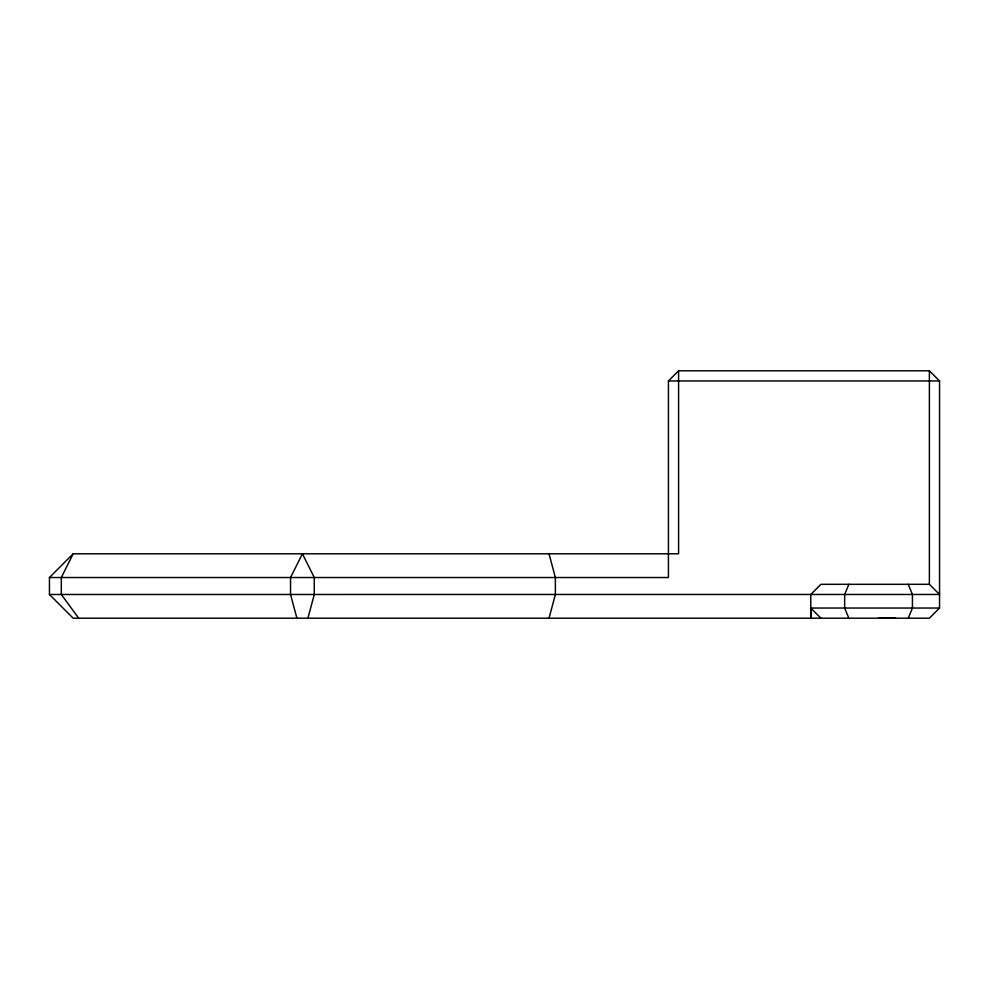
<?xml version="1.0" encoding="UTF-8"?>
<svg xmlns="http://www.w3.org/2000/svg" width="989" height="989" viewBox="0 0 989 989"><rect width="100%" height="100%" fill="white"/><g stroke="black" fill="none" stroke-linecap="round" stroke-linejoin="round"><path stroke-width="1.48" d="M307.913 618.199L314.267 594.488L314.267 577.527L302.411 553.803L290.543 577.527L290.543 594.488L296.91 618.199M549.019 618.199L555.373 594.488L555.373 577.527L549.019 553.803M848.871 584.314L844.655 594.476L844.655 608.037L848.871 618.199L895.49 618.199M878.553 618.199L908.223 618.199L912.439 608.037L912.439 594.476L908.223 584.314M908.223 618.199L929.388 618.199L939.55 608.037L939.55 380.963L929.388 370.801L678.59 370.801L678.59 553.803L73.174 553.803L61.306 577.527L61.306 594.488L78.675 618.199M848.871 618.199L73.161 618.199L49.45 594.488L49.45 577.527L73.174 553.803M49.45 577.527L668.428 577.527L668.428 380.963L678.59 370.801M668.428 380.963L939.55 380.963M49.45 594.488L939.55 594.476L929.388 584.314L820.932 584.314L810.77 594.476L810.77 618.199L810.77 608.037L939.55 608.037M810.77 608.037L820.932 618.199M929.388 370.801L929.388 584.314"/></g></svg>
